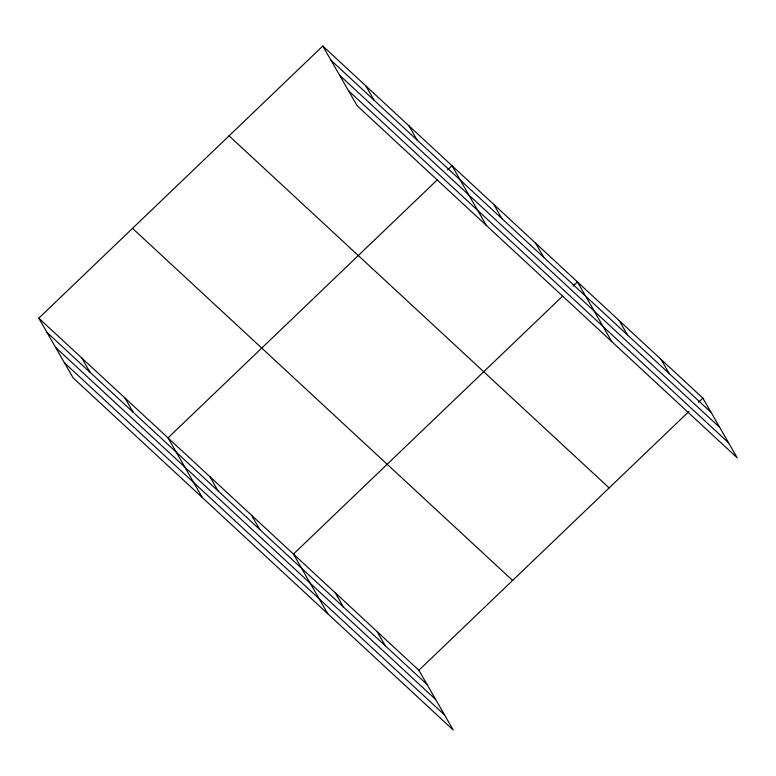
<?xml version="1.0" encoding="UTF-8"?>
<svg xmlns="http://www.w3.org/2000/svg" width="776" height="776" viewBox="0 0 776 776"><rect width="100%" height="100%" fill="white"/><g stroke="black" fill="none" stroke-linecap="round" stroke-linejoin="round"><path stroke-width="1.16" d="M38.8 318.179L418.875 670.27L453.203 729.973L73.128 377.883L38.8 318.179L322.797 46.026L702.872 398.117L737.2 457.821L357.125 105.73L322.797 46.026M437.266 179.877L168.023 437.887L202.352 497.591M447.684 169.895L452.02 165.744L486.348 225.438M562.697 296.063L293.454 554.083L327.782 613.777M573.105 286.092L577.441 281.93L611.779 341.634M418.875 670.27L688.981 411.425M698.526 402.278L702.872 398.117M330.983 60.276L711.058 412.366M339.616 75.272L719.682 427.363M348.502 90.734L728.577 442.824M229.075 135.839L609.15 487.929M132.521 228.367L512.596 580.458M46.987 332.419L427.062 684.51M55.62 347.425L435.685 699.515M64.505 362.877L444.58 714.968M661.065 359.395L669.252 373.634M619.258 320.663L627.444 334.902M535.634 243.198L543.83 257.438M493.827 204.466L502.023 218.716M408.942 125.838L417.139 140.078M365.874 85.932L374.061 100.172M377.068 631.538L385.255 645.778M335.261 592.806L343.448 607.055M251.637 515.351L259.834 529.591M209.83 476.619L218.027 490.859M124.946 397.981L133.142 412.231M81.878 358.085L90.064 372.325"/></g></svg>
